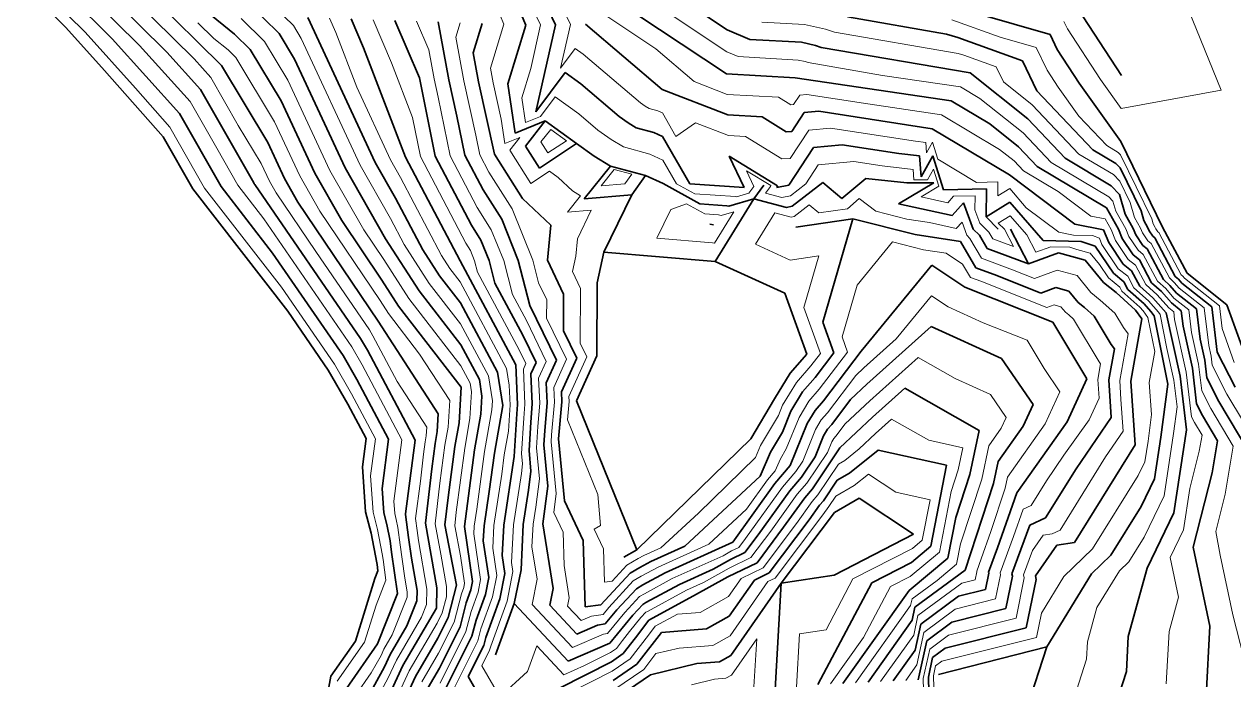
# Model space of a CAD drawing. Header units: millimetres. Extents: x -859836 to 307983, y -308065 to 649894.
# Drawn here: x 91684 to 204576, y -40135 to 21072 of the extents above; entities that cross this region are included whole.
import ezdxf

# ---------------------------------------------------------------- set-up
doc = ezdxf.new("R2010")
doc.units = ezdxf.units.MM
for name, color, linetype, lineweight in [('C-TOPO', 7, 'Continuous', 9), ('C-TOPO-MAJR', 7, 'Continuous', 35), ('C-TOPO-MINR', 7, 'Continuous', 9)]:
    doc.layers.add(name, color=color, linetype=linetype, lineweight=lineweight)

msp = doc.modelspace()

# ---------------------------------------------------------------- linework, layer by layer
at = {"layer": 'C-TOPO', "lineweight": 35}
for p, q in [((95580, 20752), (91684, 24618)), ((99191, 16743), (95580, 20752)), ((104651, 10570), (99191, 16743)), ((107427, 5687), (104651, 10570)), ((116278, -5728), (107427, 5687)), ((120059, -11228), (116278, -5728)), ((121885, -14402), (120059, -11228)), ((123591, -17616), (121885, -14402)), ((123243, -20257), (123591, -17616)), ((123550, -24455), (123243, -20257)), ((124058, -26446), (123550, -24455)), ((124596, -29223), (124058, -26446)), ((124617, -29385), (124596, -29223)), ((124421, -30666), (124700, -29961)), ((124700, -29961), (124617, -29385)), ((122591, -36516), (124421, -30666)), ((120297, -39806), (122591, -36516)), ((119706, -43088), (120297, -39806))]:
    msp.add_line(p, q, dxfattribs=at)
at = {"layer": 'C-TOPO-MAJR'}
for p, q in [((96544, 30647), (110094, 17200)), ((134689, 29960), (138494, 20981)), ((94839, 28532), (105001, 18446)), ((93134, 26416), (99908, 19692)), ((139287, 25210), (141274, 21026)), ((149447, 25773), (157305, 20536)), ((112552, 23055), (115469, 20196)), ((146751, 23422), (157228, 16439)), ((108682, 22286), (111323, 20127)), ((118157, 21693), (124455, 8163)), ((122215, 21559), (123366, 18874)), ((168524, 21744), (177775, 20149)), ((180718, 22035), (187426, 20105)), ((194106, 16267), (189998, 22555)), ((126274, 21425), (128575, 16054)), ((130333, 21290), (131327, 15873)), ((134414, 21135), (133581, 18400)), ((138494, 20981), (136829, 15509)), ((141274, 21026), (139428, 12883)), ((144055, 21072), (151216, 14985)), ((157305, 20536), (159421, 19653)), ((99908, 19692), (106189, 12720)), ((111323, 20127), (112781, 18698)), ((115469, 20196), (116914, 17801)), ((159421, 19653), (164228, 19379)), ((164228, 19379), (165527, 19090)), ((177775, 20149), (178832, 19816)), ((178832, 19816), (184853, 17655)), ((187426, 20105), (188099, 18702)), ((105001, 18446), (108141, 14960)), ((112781, 18698), (115671, 13908)), ((123366, 18874), (127277, 8663)), ((133581, 18400), (134078, 15691)), ((165527, 19090), (166080, 18909)), ((166080, 18909), (179956, 16517)), ((188099, 18702), (190152, 15558)), ((110094, 17200), (114428, 10015)), ((116914, 17801), (121633, 7663)), ((184853, 17655), (186199, 14849)), ((128575, 16054), (130044, 8752)), ((131327, 15873), (132077, 12492)), ((139428, 12883), (142177, 16556)), ((142177, 16556), (143642, 15498)), ((157228, 16439), (163637, 16074)), ((163637, 16074), (178188, 13911)), ((179956, 16517), (185345, 12232)), ((108141, 14960), (113117, 6247)), ((134078, 15691), (135578, 8929)), ((136829, 15509), (137503, 10906)), ((143642, 15498), (147223, 12455)), ((151216, 14985), (157351, 12599)), ((186199, 14849), (191422, 9341)), ((190152, 15558), (194018, 10123)), ((115671, 13908), (118811, 7163)), ((178188, 13911), (181797, 11756)), ((106189, 12720), (110062, 5907)), ((132077, 12492), (132811, 8840)), ((147223, 12455), (148042, 11868)), ((157351, 12599), (160555, 12417)), ((163336, 11054), (164493, 12817)), ((164493, 12817), (165833, 12942)), ((165833, 12942), (176420, 11306)), ((137503, 10906), (140300, 12040)), ((140300, 12040), (138466, 9699)), ((143230, 9925), (140300, 12040)), ((148042, 11868), (148807, 11402)), ((148807, 11402), (150450, 10962)), ((160555, 12417), (162812, 11032)), ((176420, 11306), (183637, 6996)), ((181797, 11756), (184491, 9614)), ((185345, 12232), (188827, 8560)), ((150450, 10962), (151271, 10590)), ((151271, 10590), (153795, 6168)), ((162812, 11032), (163336, 11054)), ((114428, 10015), (115988, 6663)), ((138466, 9699), (139773, 7632)), ((139773, 7632), (143230, 9925)), ((143230, 9925), (144868, 8752)), ((163035, 6034), (165349, 9560)), ((165349, 9560), (168028, 9810)), ((168028, 9810), (173322, 8992)), ((184491, 9614), (186232, 7778)), ((191422, 9341), (193579, 8057)), ((194018, 10123), (197936, 2134)), ((124455, 8163), (126345, 4845)), ((127277, 8663), (132360, -1022)), ((130044, 8752), (133433, 2295)), ((132811, 8840), (134506, 5612)), ((135578, 8929), (138191, 4797)), ((144868, 8752), (146398, 7819)), ((157473, 8759), (161988, 5990)), ((158865, 5836), (157473, 8759)), ((173322, 8992), (175237, 8776)), ((175237, 8776), (175393, 6835)), ((175393, 6835), (176500, 8790)), ((176500, 8790), (177493, 5614)), ((188827, 8560), (193140, 5991)), ((193579, 8057), (193959, 7652)), ((118811, 7163), (121326, 2748)), ((121633, 7663), (125413, 1027)), ((146398, 7819), (143957, 4758)), ((149684, 6939), (146398, 7819)), ((148390, 5135), (149684, 6939)), ((149684, 6939), (151325, 6195)), ((183637, 6996), (189741, 2403)), ((186232, 7778), (192701, 3925)), ((193959, 7652), (195918, 3658)), ((110062, 5907), (114873, -297)), ((113117, 6247), (113163, 6166)), ((113163, 6166), (113220, 6092)), ((113220, 6092), (123083, -8256)), ((115988, 6663), (117238, 4469)), ((151325, 6195), (154732, 4293)), ((153795, 6168), (158865, 5836)), ((160715, 6028), (159777, 4780)), ((161941, 5811), (163035, 6034)), ((161988, 5990), (161941, 5811)), ((163366, 4084), (166205, 6303)), ((166205, 6303), (167994, 4787)), ((167994, 4787), (170224, 6678)), ((174054, 6246), (170224, 6678)), ((176579, 6274), (173294, 4310)), ((174054, 6246), (176579, 6274)), ((177493, 5614), (181499, 5695)), ((181499, 5695), (181463, 3073)), ((193140, 5991), (193900, 5182)), ((126345, 4845), (128887, 2)), ((134506, 5612), (136248, 2857)), ((138191, 4797), (140830, 2306)), ((143957, 4758), (148390, 5135)), ((145795, -219), (148390, 5135)), ((156171, -1082), (159777, 4780)), ((157448, 4089), (159777, 4780)), ((159777, 4780), (162819, 3972)), ((193900, 5182), (194446, 3328)), ((117238, 4469), (124718, -6649)), ((154732, 4293), (157267, 4127)), ((157267, 4127), (157448, 4089)), ((162819, 3972), (163366, 4084)), ((173294, 4310), (178281, 3203)), ((178281, 3203), (179361, 4394)), ((179361, 4394), (180266, 1932)), ((181463, 3073), (183685, 4459)), ((183685, 4459), (186781, 881)), ((192701, 3925), (193806, 1945)), ((195918, 3658), (196191, 2731)), ((121326, 2748), (125066, -2811)), ((133433, 2295), (134304, 917)), ((136248, 2857), (137795, -976)), ((140830, 2306), (140513, -954)), ((156031, 2343), (155669, 2417)), ((163697, 2134), (169028, 2902)), ((166230, -6749), (169028, 2902)), ((169028, 2902), (174849, 1448)), ((181463, 3073), (182599, 1929)), ((189741, 2403), (192430, 1882)), ((194446, 3328), (195183, 2008)), ((196191, 2731), (196559, 2071)), ((174849, 1448), (179069, 792)), ((180266, 1932), (180834, 1360)), ((180834, 1360), (181556, 128)), ((183733, 1922), (185422, -1310)), ((192430, 1882), (192901, 697)), ((193806, 1945), (194160, 1056)), ((195183, 2008), (195418, 1415)), ((195418, 1415), (196096, 406)), ((196559, 2071), (196677, 1774)), ((196677, 1774), (197016, 1270)), ((197016, 1270), (197211, 1113)), ((197936, 2134), (200222, -2167)), ((125413, 1027), (128539, -3836)), ((128887, 2), (130450, -2429)), ((134304, 917), (135078, -999)), ((179069, 792), (180514, -1672)), ((181556, 128), (185422, -1310)), ((186781, 881), (190328, 799)), ((190328, 799), (191642, 338)), ((191642, 338), (193336, -2184)), ((192901, 697), (194256, -1321)), ((194160, 1056), (195176, -457)), ((196096, 406), (196486, 93)), ((196486, 93), (198010, -2775)), ((197211, 1113), (199116, -2471)), ((114873, -297), (121449, -9862)), ((132360, -1022), (137560, -10718)), ((135078, -999), (135620, -3112)), ((137795, -976), (138880, -5202)), ((140513, -954), (142025, -4143)), ((145795, -219), (145170, -3083)), ((156171, -1082), (145795, -219)), ((162667, -4029), (156171, -1082)), ((185422, -1310), (188226, -284)), ((188226, -284), (190693, -954)), ((190693, -954), (192417, -3048)), ((195176, -457), (195761, -928)), ((195761, -928), (196904, -3078)), ((169794, -9469), (176404, -1414)), ((176404, -1414), (179471, -3473)), ((180514, -1672), (182447, -2391)), ((193336, -2184), (194311, -2969)), ((194256, -1321), (195036, -1948)), ((195036, -1948), (195798, -3382)), ((200222, -2167), (203936, -5142)), ((125066, -2811), (126629, -5242)), ((130450, -2429), (132396, -4949)), ((135620, -3112), (138220, -7960)), ((145170, -3083), (145143, -9894)), ((182447, -2391), (186556, -4030)), ((192417, -3048), (193586, -3989)), ((194311, -2969), (194692, -3686)), ((195798, -3382), (197016, -4472)), ((196904, -3078), (197817, -3896)), ((198010, -2775), (198619, -3320)), ((198619, -3320), (199239, -4026)), ((199116, -2471), (199420, -2744)), ((199420, -2744), (199731, -3097)), ((199731, -3097), (202516, -5328)), ((128539, -3836), (132431, -8875)), ((142025, -4143), (142012, -7548)), ((164725, -9722), (162667, -4029)), ((179471, -3473), (187689, -6750)), ((186556, -4030), (187958, -3517)), ((187958, -3517), (189191, -3852)), ((189191, -3852), (190053, -4899)), ((193586, -3989), (195413, -5625)), ((194692, -3686), (196214, -5049)), ((197016, -4472), (198256, -5885)), ((197817, -3896), (198748, -4956)), ((199239, -4026), (201096, -5513)), ((126629, -5242), (132466, -12802)), ((132396, -4949), (135862, -11413)), ((138880, -5202), (141352, -10306)), ((190053, -4899), (190638, -5370)), ((190638, -5370), (191551, -6187)), ((195413, -5625), (196002, -6433)), ((196214, -5049), (196834, -5755)), ((198748, -4956), (199676, -5699)), ((201096, -5513), (201439, -8324)), ((202516, -5328), (203030, -9543)), ((203936, -5142), (206214, -11492)), ((124718, -6649), (130322, -15294)), ((167259, -9595), (166230, -6749)), ((187689, -6750), (190865, -12041)), ((191551, -6187), (193139, -8833)), ((196002, -6433), (194962, -12245)), ((196834, -5755), (197129, -6159)), ((197129, -6159), (198405, -12527)), ((198256, -5885), (199561, -11781)), ((199676, -5699), (199848, -7105)), ((142012, -7548), (143248, -10100)), ((170327, -12541), (176346, -7144)), ((176346, -7144), (182893, -10129)), ((199848, -7105), (200718, -11035)), ((123083, -8256), (123724, -9369)), ((132431, -8875), (134164, -12107)), ((138220, -7960), (139456, -10512)), ((193139, -8833), (193434, -9237)), ((201439, -8324), (201874, -10289)), ((121449, -9862), (122730, -12090)), ((123724, -9369), (128175, -17755)), ((143248, -10100), (141819, -13254)), ((145143, -9894), (143239, -14100)), ((163170, -11495), (164725, -9722)), ((165499, -11913), (167259, -9595)), ((166273, -14105), (169794, -9469)), ((182893, -10129), (185844, -14443)), ((193434, -9237), (192914, -12143)), ((203030, -9543), (204697, -12816)), ((137560, -10718), (137728, -14448)), ((139456, -10512), (138980, -11564)), ((141352, -10306), (140400, -12409)), ((200718, -11035), (201108, -14373)), ((201874, -10289), (202069, -11958)), ((122730, -12090), (125697, -17680)), ((134164, -12107), (134408, -13668)), ((135862, -11413), (136351, -14535)), ((138980, -11564), (139106, -14361)), ((140400, -12409), (140484, -14274)), ((161705, -13917), (163170, -11495)), ((164333, -13243), (165499, -11913)), ((190865, -12041), (189026, -16055)), ((192914, -12143), (193127, -15659)), ((194962, -12245), (195377, -18196)), ((199561, -11781), (200147, -16788)), ((202069, -11958), (203181, -14140)), ((132466, -12802), (132265, -16150)), ((141819, -13254), (141861, -14187)), ((163234, -15060), (164333, -13243)), ((168807, -13978), (170327, -12541)), ((170860, -15614), (173869, -12915)), ((173869, -12915), (180823, -16845)), ((198405, -12527), (197762, -17492)), ((134408, -13668), (134308, -15343)), ((136351, -14535), (135572, -18983)), ((137728, -14448), (137654, -15312)), ((139106, -14361), (138957, -16089)), ((140484, -14274), (140260, -16866)), ((141861, -14187), (141563, -17643)), ((143239, -14100), (148853, -27997)), ((159495, -17652), (161705, -13917)), ((165495, -14991), (166273, -14105)), ((167047, -16296), (168807, -13978)), ((185844, -14443), (184924, -16450)), ((201108, -14373), (201664, -15464)), ((203181, -14140), (205992, -18844)), ((130322, -15294), (130223, -16958)), ((134308, -15343), (133724, -18675)), ((137654, -15312), (137419, -19290)), ((162444, -17029), (163234, -15060)), ((164763, -16202), (165495, -14991)), ((167821, -18488), (170860, -15614)), ((193127, -15659), (189850, -20442)), ((201664, -15464), (203069, -17816)), ((132265, -16150), (131877, -18367)), ((138957, -16089), (138800, -18741)), ((140260, -16866), (140182, -18192)), ((163183, -20140), (164763, -16202)), ((166292, -17345), (166658, -16739)), ((166658, -16739), (167047, -16296)), ((180823, -16845), (179954, -20956)), ((184924, -16450), (182573, -19767)), ((189026, -16055), (184324, -22689)), ((200147, -16788), (198984, -24556)), ((125697, -17680), (125093, -22273)), ((128175, -17755), (127268, -24644)), ((130030, -18060), (129714, -20427)), ((130223, -16958), (130030, -18060)), ((141563, -17643), (142113, -23434)), ((148853, -27997), (159495, -17652)), ((161339, -18896), (162444, -17029)), ((165502, -19314), (166292, -17345)), ((197762, -17492), (197180, -21376)), ((203069, -17816), (202569, -20806)), ((131877, -18367), (131243, -23130)), ((133724, -18675), (132771, -25834)), ((135572, -18983), (135095, -22562)), ((138800, -18741), (138984, -20671)), ((140182, -18192), (140548, -22053)), ((160365, -21135), (161339, -18896)), ((165244, -22321), (167821, -18488)), ((168709, -20833), (171392, -18686)), ((171392, -18686), (177770, -20090)), ((195377, -18196), (189709, -27322)), ((137419, -19290), (136434, -25705)), ((161753, -21809), (163183, -20140)), ((164214, -21230), (165502, -19314)), ((177770, -20090), (176295, -27669)), ((182573, -19767), (182139, -21822)), ((129714, -20427), (129139, -25500)), ((138984, -20671), (138758, -22433)), ((153336, -27644), (160365, -21135)), ((163141, -22482), (164214, -21230)), ((167563, -21495), (168709, -20833)), ((179954, -20956), (178631, -24996)), ((189850, -20442), (187016, -25005)), ((197180, -21376), (195929, -23949)), ((202569, -20806), (200787, -27737)), ((125093, -22273), (125259, -24554)), ((135095, -22562), (134602, -25769)), ((138758, -22433), (138265, -25640)), ((140548, -22053), (140097, -25575)), ((157820, -27292), (161753, -21809)), ((160191, -26594), (163141, -22482)), ((164529, -23155), (165244, -22321)), ((166274, -23411), (167563, -21495)), ((182139, -21822), (179492, -29902)), ((131243, -23130), (130955, -25667)), ((142113, -23434), (143868, -27136)), ((162562, -25897), (164529, -23155)), ((165917, -23828), (166274, -23411)), ((169597, -23179), (167305, -24501)), ((174697, -26553), (169597, -23179)), ((184324, -22689), (182513, -27800)), ((125259, -24554), (125535, -25636)), ((127268, -24644), (127270, -24671)), ((127270, -24671), (127273, -24684)), ((127273, -24684), (127277, -24702)), ((127277, -24702), (127552, -26864)), ((167305, -24501), (162334, -31107)), ((164933, -25199), (165917, -23828)), ((195929, -23949), (193095, -28512)), ((198984, -24556), (196481, -29703)), ((125535, -25636), (125828, -27146)), ((129139, -25500), (130191, -31559)), ((130955, -25667), (132027, -31306)), ((132771, -25834), (133533, -30943)), ((134602, -25769), (134531, -27174)), ((136434, -25705), (136292, -28514)), ((138265, -25640), (138052, -29854)), ((140097, -25575), (141052, -31596)), ((160077, -29199), (162562, -25897)), ((161205, -30153), (164933, -25199)), ((178631, -24996), (177894, -28786)), ((185535, -25698), (183868, -30250)), ((187016, -25005), (185535, -25698)), ((127552, -26864), (127830, -28783)), ((158948, -28246), (160191, -26594)), ((167285, -30358), (174697, -26553)), ((125828, -27146), (125965, -28227)), ((134531, -27174), (135039, -30580)), ((143868, -27136), (144052, -33337)), ((148853, -27997), (147639, -28696)), ((150179, -29075), (153336, -27644)), ((151506, -30153), (157820, -27292)), ((176295, -27669), (174485, -29175)), ((182513, -27800), (181680, -30076)), ((188062, -27565), (186056, -30424)), ((189709, -27322), (188062, -27565)), ((200787, -27737), (202341, -35133)), ((125965, -28227), (126521, -32065)), ((127830, -28783), (128356, -31812)), ((136292, -28514), (136546, -30217)), ((149138, -29640), (150179, -29075)), ((155989, -29800), (157588, -28912)), ((157357, -30533), (160077, -29199)), ((157588, -28912), (158948, -28246)), ((174485, -29175), (170779, -31078)), ((177894, -28786), (174272, -31798)), ((193095, -28512), (191306, -30229)), ((136546, -30217), (136072, -32590)), ((138052, -29854), (137421, -33019)), ((145509, -33140), (148228, -30164)), ((148228, -30164), (149138, -29640)), ((149424, -31282), (151506, -30153)), ((152832, -31231), (155989, -29800)), ((159846, -30820), (161205, -30153)), ((167285, -30358), (162334, -31107)), ((179492, -29902), (174821, -33363)), ((181705, -30186), (181397, -31694)), ((181680, -30076), (181705, -30186)), ((183918, -30471), (183303, -33487)), ((183868, -30250), (183918, -30471)), ((186056, -30424), (186131, -30755)), ((191306, -30229), (187114, -37071)), ((196481, -29703), (194727, -36102)), ((130191, -31559), (130150, -33440)), ((132027, -31306), (131256, -34315)), ((133533, -30943), (133375, -31734)), ((135039, -30580), (134724, -32162)), ((141052, -31596), (140737, -33178)), ((148817, -31632), (149424, -31282)), ((149709, -32925), (152832, -31231)), ((154159, -32309), (157357, -30533)), ((157494, -34199), (159846, -30820)), ((157631, -37866), (162334, -31107)), ((162334, -31107), (161760, -41054)), ((170779, -31078), (165753, -40575)), ((186131, -30755), (185209, -35279)), ((126521, -32065), (124663, -36765)), ((128356, -31812), (128335, -32753)), ((133375, -31734), (132940, -32933)), ((134724, -32162), (133853, -34560)), ((136072, -32590), (134766, -36186)), ((147004, -33616), (148817, -31632)), ((149994, -34568), (154159, -32309)), ((174272, -31798), (168096, -40465)), ((178873, -32332), (175370, -34928)), ((181397, -31694), (178873, -32332)), ((130150, -33440), (127031, -38803)), ((128335, -32753), (127406, -35103)), ((132940, -32933), (132362, -35189)), ((135679, -37813), (137421, -33019)), ((137421, -33019), (142448, -38391)), ((140737, -33178), (143250, -35864)), ((144052, -33337), (145509, -33140)), ((145920, -34924), (147004, -33616)), ((148499, -34092), (149406, -33100)), ((149406, -33100), (149709, -32925)), ((174821, -33363), (174557, -34577)), ((183303, -33487), (178255, -34763)), ((131256, -34315), (130294, -36246)), ((133853, -34560), (133468, -36064)), ((145192, -35023), (145920, -34924)), ((146331, -36709), (148499, -34092)), ((148746, -36211), (149994, -34568)), ((155362, -35383), (157494, -34199)), ((174557, -34577), (170440, -40355)), ((175370, -34928), (174842, -37356)), ((178255, -34763), (175920, -36493)), ((127406, -35103), (125847, -37784)), ((132362, -35189), (130438, -39052)), ((133468, -36064), (130582, -41858)), ((143250, -35864), (145192, -35023)), ((148869, -38675), (151161, -35714)), ((151161, -35714), (155362, -35383)), ((185209, -35279), (177636, -37193)), ((194727, -36102), (194555, -39359)), ((202341, -35133), (201996, -41646)), ((124663, -36765), (121751, -40943)), ((130294, -36246), (128214, -39821)), ((134573, -36939), (133130, -39836)), ((134766, -36186), (134573, -36939)), ((142448, -38391), (146331, -36709)), ((147600, -37692), (148746, -36211)), ((175920, -36493), (175127, -40135)), ((177636, -37193), (176469, -38059)), ((187114, -37071), (177018, -39624)), ((187114, -37071), (181795, -53433)), ((125847, -37784), (125309, -38937)), ((146486, -38456), (147600, -37692)), ((156565, -38458), (157631, -37866)), ((174842, -37356), (172783, -40245)), ((176469, -38059), (176072, -39879)), ((125309, -38937), (123495, -42231)), ((127031, -38803), (125955, -41110)), ((130438, -39052), (129398, -40840)), ((141646, -40918), (146486, -38456)), ((146641, -40204), (148869, -38675)), ((150138, -39658), (154465, -38623)), ((154465, -38623), (156565, -38458)), ((194555, -39359), (191009, -50267)), ((128214, -39821), (126601, -43282)), ((133130, -39836), (136459, -45654)), ((146796, -41952), (150138, -39658)), ((176072, -39879), (176174, -44276))]:
    msp.add_line(p, q, dxfattribs=at)
at = {"layer": 'C-TOPO-MINR'}
for p, q in [((95692, 29589), (107547, 17823)), ((93986, 27474), (102455, 19069)), ((133600, 27793), (136454, 21058)), ((139683, 27324), (142664, 21049)), ((92281, 25358), (97362, 20315)), ((113166, 24519), (116813, 20944)), ((148099, 24598), (157266, 18488)), ((138890, 23095), (139884, 21003)), ((203399, 14919), (199958, 23428)), ((111937, 21591), (114125, 19447)), ((120186, 21626), (120761, 20284)), ((124245, 21492), (125971, 17464)), ((145403, 22247), (150641, 18756)), ((178269, 21466), (182785, 19845)), ((107883, 21211), (109388, 19743)), ((116813, 20944), (117535, 19747)), ((128304, 21357), (129454, 18672)), ((132373, 21213), (131957, 19845)), ((136454, 21058), (135205, 16955)), ((139884, 21003), (138961, 16932)), ((142664, 21049), (141741, 16978)), ((160518, 21260), (164524, 21032)), ((164524, 21032), (166472, 20598)), ((166472, 20598), (167302, 20326)), ((167302, 20326), (178866, 18333)), ((188712, 21330), (189048, 20629)), ((189048, 20629), (192129, 15913)), ((97362, 20315), (102072, 15086)), ((109388, 19743), (110708, 18664)), ((114125, 19447), (116292, 15854)), ((117535, 19747), (123044, 7913)), ((120761, 20284), (122717, 15178)), ((131957, 19845), (132702, 15782)), ((182785, 19845), (186139, 18880)), ((102455, 19069), (107165, 13840)), ((110708, 18664), (111437, 17949)), ((129454, 18672), (129951, 15964)), ((141741, 16978), (143116, 18814)), ((143116, 18814), (143848, 18285)), ((143848, 18285), (149219, 13720)), ((150641, 18756), (154222, 15712)), ((157266, 18488), (158325, 18046)), ((178866, 18333), (179394, 18166)), ((179394, 18166), (182405, 17086)), ((186139, 18880), (187149, 16776)), ((107547, 17823), (109117, 16080)), ((111437, 17949), (115049, 11961)), ((125971, 17464), (127926, 12359)), ((135205, 16955), (135454, 15600)), ((158325, 18046), (163933, 17727)), ((163933, 17727), (164582, 17582)), ((164582, 17582), (164859, 17491)), ((164859, 17491), (171797, 16295)), ((182405, 17086), (183078, 15683)), ((109117, 16080), (111666, 11617)), ((116292, 15854), (120222, 7413)), ((129951, 15964), (130326, 14273)), ((138961, 16932), (138129, 14196)), ((171797, 16295), (179072, 15214)), ((187149, 16776), (188176, 15204)), ((192129, 15913), (194062, 13195)), ((102072, 15086), (105284, 11455)), ((122717, 15178), (125866, 8413)), ((132702, 15782), (133827, 10710)), ((135454, 15600), (136204, 12219)), ((154222, 15712), (157289, 14519)), ((179072, 15214), (180877, 14137)), ((183078, 15683), (185772, 13540)), ((188176, 15204), (190108, 12486)), ((194062, 13195), (203399, 14919)), ((107165, 13840), (109653, 9483)), ((130326, 14273), (131428, 8796)), ((138129, 14196), (138466, 11895)), ((139864, 12462), (141238, 14298)), ((141238, 14298), (143436, 12712)), ((149219, 13720), (149629, 13426)), ((157289, 14519), (162096, 14245)), ((162096, 14245), (163225, 13553)), ((163225, 13553), (163486, 13564)), ((163486, 13564), (164065, 14445)), ((164065, 14445), (164735, 14508)), ((164735, 14508), (170028, 13690)), ((170028, 13690), (177304, 12609)), ((180877, 14137), (184918, 10923)), ((138466, 11895), (139864, 12462)), ((143436, 12712), (145227, 11190)), ((149629, 13426), (150011, 13193)), ((150011, 13193), (150833, 12973)), ((150833, 12973), (151243, 12787)), ((151243, 12787), (152506, 10576)), ((177304, 12609), (182717, 9376)), ((185772, 13540), (190125, 8950)), ((190108, 12486), (192720, 9732)), ((105284, 11455), (108512, 5778)), ((111666, 11617), (113807, 8069)), ((115049, 11961), (117399, 6913)), ((127926, 12359), (128661, 8707)), ((136204, 12219), (136541, 9918)), ((152506, 10576), (154345, 11872)), ((154345, 11872), (157412, 10679)), ((164921, 11188), (166930, 11376)), ((166930, 11376), (174871, 10149)), ((133827, 10710), (134195, 8885)), ((136541, 9918), (137939, 10485)), ((137939, 10485), (137022, 9314)), ((140827, 11254), (139911, 10083)), ((140564, 9050), (142292, 10196)), ((142292, 10196), (140827, 11254)), ((145227, 11190), (146455, 10310)), ((146455, 10310), (147602, 9610)), ((157412, 10679), (159014, 10588)), ((159014, 10588), (162400, 8511)), ((163186, 8544), (164921, 11188)), ((184918, 10923), (187530, 8169)), ((109653, 9483), (111613, 6036)), ((137022, 9314), (138982, 6214)), ((139911, 10083), (140564, 9050)), ((147602, 9610), (150067, 8950)), ((174871, 10149), (175829, 10041)), ((175829, 10041), (175907, 9070)), ((175907, 9070), (176460, 10048)), ((176460, 10048), (176957, 8460)), ((182717, 9376), (184064, 8305)), ((192720, 9732), (193798, 9090)), ((193798, 9090), (193988, 8888)), ((113807, 8069), (114577, 6413)), ((123044, 7913), (125879, 2936)), ((125866, 8413), (126811, 6754)), ((128661, 8707), (132897, 636)), ((131428, 8796), (133969, 3953)), ((134195, 8885), (135042, 7271)), ((150067, 8950), (151298, 8392)), ((151298, 8392), (152560, 6182)), ((162400, 8511), (163186, 8544)), ((164620, 6168), (165777, 7931)), ((165777, 7931), (169126, 8244)), ((169126, 8244), (171773, 7835)), ((176957, 8460), (180565, 6305)), ((184064, 8305), (184934, 7387)), ((187530, 8169), (192920, 4958)), ((190125, 8950), (193359, 7024)), ((193988, 8888), (196927, 2896)), ((117399, 6913), (119282, 3608)), ((120222, 7413), (123369, 1887)), ((135042, 7271), (137219, 3827)), ((138982, 6214), (140711, 7361)), ((140711, 7361), (141530, 6774)), ((141530, 6774), (142849, 5529)), ((146741, 7514), (145520, 5984)), ((148383, 7075), (146741, 7514)), ((147736, 6172), (148383, 7075)), ((159094, 7394), (161352, 6009)), ((159790, 5932), (159094, 7394)), ((171773, 7835), (174646, 7511)), ((174646, 7511), (174724, 6540)), ((175986, 6554), (176539, 7532)), ((176539, 7532), (177036, 5944)), ((184934, 7387), (188169, 5460)), ((193359, 7024), (193929, 6417)), ((108512, 5778), (115699, -3491)), ((111613, 6036), (114046, 2898)), ((114577, 6413), (115195, 5329)), ((126811, 6754), (130624, -510)), ((145520, 5984), (147736, 6172)), ((152560, 6182), (154264, 5231)), ((159321, 5308), (159790, 5932)), ((161328, 5919), (160859, 5295)), ((161352, 6009), (161328, 5919)), ((163201, 5059), (164620, 6168)), ((174724, 6540), (175986, 6554)), ((177036, 5944), (175394, 4962)), ((180565, 6305), (182568, 6345)), ((182568, 6345), (182550, 5034)), ((182550, 5034), (183661, 5727)), ((183661, 5727), (185209, 3939)), ((193929, 6417), (194909, 4420)), ((115195, 5329), (118889, -162)), ((143614, 5062), (142394, 3532)), ((142849, 5529), (143614, 5062)), ((154264, 5231), (158066, 4981)), ((158066, 4981), (158157, 4963)), ((158157, 4963), (159321, 5308)), ((160859, 5295), (162380, 4891)), ((162380, 4891), (163201, 5059)), ((168511, 3844), (169626, 4790)), ((169626, 4790), (171161, 3606)), ((175394, 4962), (177887, 4408)), ((177887, 4408), (178427, 5004)), ((178427, 5004), (180430, 5045)), ((180430, 5045), (180412, 3734)), ((188169, 5460), (191221, 3164)), ((192920, 4958), (193300, 4553)), ((193300, 4553), (193573, 3626)), ((119282, 3608), (124892, -4730)), ((133969, 3953), (135276, 1887)), ((137219, 3827), (139154, -965)), ((142394, 3532), (144610, 3720)), ((144610, 3720), (143313, 1043)), ((150732, 1099), (152029, 3776)), ((152029, 3776), (153497, 4306)), ((153497, 4306), (155201, 3355)), ((157904, 3561), (156101, 630)), ((156740, 3216), (157904, 3561)), ((159934, 526), (161737, 3457)), ((161737, 3457), (163258, 3053)), ((163531, 3109), (164951, 4218)), ((164951, 4218), (165845, 3460)), ((165845, 3460), (168511, 3844)), ((171161, 3606), (174071, 2879)), ((180412, 3734), (180864, 2503)), ((185209, 3939), (188261, 1642)), ((193573, 3626), (194494, 1976)), ((194909, 4420), (195318, 3029)), ((114046, 2898), (122266, -9059)), ((125879, 2936), (127150, 515)), ((155201, 3355), (156468, 3272)), ((156468, 3272), (156740, 3216)), ((163258, 3053), (163531, 3109)), ((174071, 2879), (176181, 2551)), ((176181, 2551), (178675, 1997)), ((178675, 1997), (179215, 2593)), ((179215, 2593), (179667, 1362)), ((180864, 2503), (181716, 1645)), ((182598, 2497), (183709, 3190)), ((183166, 1925), (182598, 2497)), ((183709, 3190), (185257, 1402)), ((191221, 3164), (192565, 2903)), ((192565, 2903), (193118, 1914)), ((195318, 3029), (195871, 2039)), ((196927, 2896), (197063, 2432)), ((197063, 2432), (197247, 2102)), ((123369, 1887), (125239, -892)), ((135276, 1887), (136437, -988)), ((179667, 1362), (179951, 1076)), ((181716, 1645), (182078, 1029)), ((184010, 309), (183166, 1925)), ((185257, 1402), (186102, -214)), ((188261, 1642), (189605, 1382)), ((189605, 1382), (191379, 1341)), ((191379, 1341), (192036, 1110)), ((193118, 1914), (193530, 876)), ((194494, 1976), (194789, 1236)), ((194789, 1236), (195636, -25)), ((195871, 2039), (196048, 1595)), ((196048, 1595), (196556, 838)), ((197247, 2102), (197306, 1954)), ((197306, 1954), (197476, 1702)), ((197476, 1702), (197573, 1623)), ((197573, 1623), (199669, -2319)), ((127150, 515), (129495, -3132)), ((132897, 636), (133332, -53)), ((143313, 1043), (143154, -586)), ((155920, 668), (150732, 1099)), ((156101, 630), (155920, 668)), ((163182, -948), (159934, 526)), ((169411, -3283), (172716, 744)), ((172716, 744), (175626, 17)), ((175626, 17), (177736, -311)), ((179951, 1076), (181035, -772)), ((182078, 1029), (184010, 309)), ((186102, -214), (187503, 299)), ((187503, 299), (189277, 258)), ((189277, 258), (189934, 27)), ((189934, 27), (191168, -308)), ((192036, 1110), (192272, 517)), ((192272, 517), (193796, -1753)), ((193530, 876), (194716, -889)), ((196556, 838), (196848, 603)), ((196848, 603), (198563, -2623)), ((118889, -162), (123901, -7452)), ((125239, -892), (127584, -4539)), ((130624, -510), (131405, -1726)), ((133332, -53), (133719, -1011)), ((133719, -1011), (133990, -2067)), ((136437, -988), (137250, -4157)), ((139154, -965), (139696, -3078)), ((143154, -586), (142842, -2018)), ((165848, -563), (163182, -948)), ((164448, -5389), (165848, -563)), ((177736, -311), (179270, -1340)), ((181035, -772), (183934, -1851)), ((191168, -308), (192029, -1355)), ((194716, -889), (195398, -1438)), ((195636, -25), (196123, -418)), ((196123, -418), (197457, -2926)), ((131405, -1726), (132378, -2986)), ((133990, -2067), (137890, -9339)), ((142842, -2018), (143598, -3613)), ((179270, -1340), (179993, -2572)), ((183934, -1851), (185989, -2670)), ((185989, -2670), (188092, -1900)), ((188092, -1900), (189942, -2403)), ((192029, -1355), (192877, -2616)), ((193796, -1753), (194673, -2458)), ((195398, -1438), (196351, -3230)), ((129495, -3132), (132413, -6912)), ((132378, -2986), (136711, -11065)), ((139696, -3078), (140452, -4672)), ((168012, -8109), (169411, -3283)), ((179993, -2572), (180959, -2932)), ((180959, -2932), (187123, -5390)), ((189942, -2403), (191235, -3974)), ((192877, -2616), (193949, -3479)), ((194673, -2458), (195245, -3534)), ((196351, -3230), (197417, -4184)), ((197457, -2926), (198218, -3608)), ((198563, -2623), (199020, -3032)), ((199020, -3032), (199485, -3561)), ((199669, -2319), (199821, -2455)), ((199821, -2455), (199976, -2632)), ((199976, -2632), (203226, -5235)), ((115699, -3491), (120631, -10665)), ((137250, -4157), (138550, -6581)), ((143598, -3613), (143577, -8721)), ((173070, -8306), (176375, -4279)), ((176375, -4279), (177909, -5309)), ((191235, -3974), (192112, -4679)), ((193949, -3479), (194139, -3837)), ((194139, -3837), (195813, -5337)), ((195245, -3534), (196615, -4761)), ((197417, -4184), (198502, -5421)), ((198218, -3608), (198993, -4491)), ((198993, -4491), (200386, -5606)), ((199485, -3561), (201806, -5421)), ((124892, -4730), (125674, -5946)), ((127584, -4539), (132448, -10838)), ((140452, -4672), (140446, -6375)), ((165992, -9658), (164448, -5389)), ((177909, -5309), (181182, -6801)), ((187123, -5390), (187823, -5133)), ((187823, -5133), (188440, -5301)), ((188440, -5301), (188871, -5825)), ((192112, -4679), (193482, -5906)), ((195813, -5337), (196124, -5690)), ((196615, -4761), (197545, -5820)), ((198502, -5421), (198966, -5792)), ((200386, -5606), (200643, -7714)), ((201806, -5421), (202235, -8934)), ((203226, -5235), (203483, -7342)), ((125674, -5946), (128592, -9725)), ((138550, -6581), (140404, -10409)), ((140446, -6375), (142300, -10203)), ((188871, -5825), (189164, -6060)), ((189164, -6060), (189620, -6469)), ((189620, -6469), (192002, -10437)), ((193482, -5906), (194276, -7229)), ((196124, -5690), (196566, -6296)), ((196566, -6296), (197204, -9480)), ((197545, -5820), (197693, -6022)), ((197693, -6022), (198331, -9206)), ((198966, -5792), (199052, -6495)), ((199052, -6495), (200140, -11408)), ((123901, -7452), (124221, -8009)), ((132413, -6912), (135013, -11760)), ((181182, -6801), (185291, -8440)), ((194718, -7835), (193938, -12194)), ((194276, -7229), (194718, -7835)), ((200643, -7714), (201296, -10662)), ((203483, -7342), (204622, -10518)), ((124221, -8009), (126483, -12270)), ((143577, -8721), (144195, -9997)), ((168527, -9532), (168012, -8109)), ((170061, -11005), (173070, -8306)), ((185291, -8440), (186879, -11085)), ((202235, -8934), (202452, -9916)), ((122266, -9059), (123227, -10729)), ((128592, -9725), (131394, -14048)), ((137890, -9339), (138508, -10615)), ((144195, -9997), (142529, -13677)), ((165112, -10817), (165992, -9658)), ((165886, -13009), (168527, -9532)), ((170593, -14077), (175108, -10030)), ((175108, -10030), (178584, -11995)), ((197204, -9480), (196684, -12386)), ((198331, -9206), (198983, -12154)), ((202452, -9916), (202550, -10751)), ((120631, -10665), (122233, -13450)), ((123227, -10729), (126936, -17717)), ((132448, -10838), (133315, -12454)), ((136711, -11065), (136956, -12627)), ((138508, -10615), (138270, -11141)), ((138270, -11141), (138417, -14405)), ((140404, -10409), (139690, -11986)), ((142300, -10203), (141110, -12832)), ((163752, -12369), (165112, -10817)), ((169301, -11723), (170061, -11005)), ((186879, -11085), (188354, -13242)), ((192149, -10639), (191889, -12092)), ((192002, -10437), (192149, -10639)), ((201296, -10662), (201589, -13166)), ((202550, -10751), (203939, -13478)), ((126483, -12270), (129251, -16540)), ((135013, -11760), (135380, -14102)), ((139690, -11986), (139795, -14318)), ((162470, -14488), (163752, -12369)), ((166660, -15200), (169301, -11723)), ((178584, -11995), (181858, -13487)), ((191889, -12092), (191996, -13850)), ((193938, -12194), (194045, -13952)), ((196684, -12386), (196891, -15361)), ((198983, -12154), (199276, -14657)), ((200140, -11408), (200628, -15581)), ((122233, -13450), (124458, -17642)), ((133437, -13235), (133287, -15747)), ((133315, -12454), (133437, -13235)), ((136956, -12627), (137040, -14492)), ((141110, -12832), (141173, -14230)), ((164914, -14117), (165886, -13009)), ((181858, -13487), (183333, -15644)), ((188354, -13242), (186975, -16252)), ((201589, -13166), (202422, -14802)), ((203939, -13478), (207453, -19358)), ((131394, -14048), (131244, -16554)), ((135380, -14102), (135329, -14939)), ((137040, -14492), (137002, -14924)), ((138417, -14405), (138305, -15701)), ((139795, -14318), (139608, -16477)), ((141173, -14230), (140912, -17254)), ((142550, -14143), (142401, -15871)), ((142529, -13677), (142550, -14143)), ((162075, -15473), (162470, -14488)), ((163999, -15631), (164914, -14117)), ((168314, -16233), (170593, -14077)), ((191996, -13850), (191076, -15857)), ((194045, -13952), (194252, -16927)), ((199276, -14657), (198955, -17140)), ((133287, -15747), (132801, -18521)), ((135329, -14939), (134648, -18829)), ((137002, -14924), (136885, -16913)), ((138305, -15701), (138110, -19016)), ((160417, -18274), (162075, -15473)), ((162814, -18584), (163999, -15631)), ((166077, -15865), (166660, -15200)), ((171126, -17150), (172631, -15801)), ((172631, -15801), (176107, -17766)), ((183333, -15644), (182873, -16648)), ((196891, -15361), (196569, -17844)), ((200628, -15581), (200905, -16126)), ((202422, -14802), (204530, -18330)), ((129251, -16540), (129201, -17362)), ((131244, -16554), (130953, -18214)), ((136885, -16913), (136495, -19136)), ((139608, -16477), (139491, -18466)), ((142401, -15871), (145208, -22820)), ((164343, -19727), (165527, -16774)), ((165527, -16774), (166077, -15865)), ((167434, -17392), (168314, -16233)), ((182873, -16648), (181698, -18306)), ((186975, -16252), (183449, -21228)), ((191076, -15857), (188726, -19174)), ((194252, -16927), (192614, -19319)), ((200905, -16126), (201608, -17302)), ((124458, -17642), (124005, -21087)), ((126936, -17717), (126180, -23458)), ((129106, -17906), (128950, -19075)), ((129201, -17362), (129106, -17906)), ((140912, -17254), (140872, -17917)), ((140872, -17917), (141331, -22743)), ((166661, -18901), (167056, -17916)), ((167056, -17916), (167239, -17614)), ((167239, -17614), (167434, -17392)), ((169606, -18587), (171126, -17150)), ((176107, -17766), (179296, -18468)), ((196569, -17844), (196279, -19786)), ((198955, -17140), (198082, -22966)), ((201608, -17302), (201358, -18797)), ((128950, -19075), (128666, -21581)), ((130953, -18214), (130479, -21779)), ((132801, -18521), (132007, -24482)), ((134648, -18829), (133933, -24198)), ((136495, -19136), (136257, -20926)), ((138110, -19016), (138201, -19981)), ((139491, -18466), (139766, -21362)), ((159930, -19394), (160417, -18274)), ((162261, -19518), (162814, -18584)), ((164729, -21776), (166661, -18901)), ((168265, -19660), (169606, -18587)), ((179296, -18468), (178862, -20523)), ((181698, -18306), (181047, -21389)), ((188726, -19174), (187087, -21566)), ((201358, -18797), (200467, -22263)), ((204530, -18330), (203780, -22815)), ((138201, -19981), (138088, -20862)), ((154609, -24566), (159930, -19394)), ((161774, -20638), (162261, -19518)), ((163698, -20685), (164343, -19727)), ((165759, -22866), (167692, -19991)), ((167692, -19991), (168265, -19660)), ((192614, -19319), (188363, -26164)), ((196279, -19786), (195653, -21073)), ((124005, -21087), (124254, -24496)), ((136257, -20926), (135518, -25737)), ((138088, -20862), (137349, -25672)), ((139766, -21362), (139427, -24004)), ((161059, -21472), (161774, -20638)), ((162447, -22145), (163698, -20685)), ((169153, -22006), (170494, -20932)), ((170494, -20932), (173045, -22620)), ((178862, -20523), (178200, -22543)), ((181047, -21389), (179061, -27449)), ((183449, -21228), (183232, -22256)), ((195653, -21073), (191402, -27917)), ((128666, -21581), (128205, -25081)), ((130479, -21779), (130047, -25584)), ((159005, -26943), (162447, -22145)), ((159092, -24214), (161059, -21472)), ((163835, -22818), (164729, -21776)), ((167434, -22998), (169153, -22006)), ((178200, -22543), (177094, -28228)), ((183232, -22256), (181908, -26295)), ((187087, -21566), (185670, -23847)), ((200467, -22263), (199885, -26147)), ((126180, -23458), (126265, -24613)), ((141331, -22743), (141105, -24505)), ((145208, -22820), (145483, -25715)), ((161377, -26245), (163835, -22818)), ((163748, -25548), (165223, -23491)), ((165223, -23491), (165759, -22866)), ((166789, -23956), (167434, -22998)), ((173045, -22620), (176233, -23321)), ((176233, -23321), (175496, -27111)), ((198082, -22966), (196205, -26826)), ((203780, -22815), (202889, -26280)), ((124254, -24496), (124667, -26113)), ((126265, -24613), (126404, -25160)), ((132007, -24482), (131863, -25750)), ((133933, -24198), (133687, -25801)), ((139427, -24004), (139181, -25608)), ((141105, -24505), (141982, -26356)), ((151094, -27821), (154609, -24566)), ((155578, -27468), (159092, -24214)), ((166119, -24850), (166611, -24165)), ((166611, -24165), (166789, -23956)), ((184930, -24193), (184024, -26749)), ((185670, -23847), (184930, -24193)), ((126404, -25160), (126552, -25924)), ((126552, -25924), (126759, -27545)), ((128205, -25081), (128345, -26182)), ((130047, -25584), (130583, -28403)), ((131863, -25750), (132399, -28570)), ((133687, -25801), (133651, -26504)), ((135518, -25737), (135411, -27844)), ((137349, -25672), (137172, -29184)), ((139181, -25608), (139074, -27715)), ((145483, -25715), (144876, -26065)), ((160641, -29676), (163748, -25548)), ((161770, -30630), (166119, -24850)), ((124667, -26113), (125103, -28368)), ((128345, -26182), (128484, -27142)), ((133651, -26504), (134286, -30762)), ((141982, -26356), (142075, -29456)), ((144876, -26065), (145753, -27916)), ((158384, -27769), (159005, -26943)), ((159513, -28722), (161377, -26245)), ((181908, -26295), (181003, -28851)), ((184024, -26749), (182774, -30163)), ((186798, -26631), (185796, -28061)), ((187622, -26510), (186798, -26631)), ((188363, -26164), (187622, -26510)), ((196205, -26826), (194788, -29108)), ((199885, -26147), (198634, -28720)), ((202889, -26280), (203305, -28512)), ((126759, -27545), (127175, -30424)), ((128484, -27142), (129274, -31686)), ((135411, -27844), (135793, -30399)), ((139074, -27715), (139552, -30725)), ((145753, -27916), (145846, -31017)), ((149516, -28536), (151094, -27821)), ((150843, -29614), (155578, -27468)), ((156905, -28546), (157704, -28102)), ((157704, -28102), (158384, -27769)), ((174591, -27864), (169032, -30718)), ((175496, -27111), (174591, -27864)), ((179061, -27449), (178693, -29344)), ((185796, -28061), (184962, -30337)), ((191402, -27917), (188718, -30492)), ((125103, -28368), (125172, -28908)), ((125172, -28908), (125450, -30828)), ((130583, -28403), (131109, -31433)), ((132399, -28570), (132780, -31125)), ((137172, -29184), (137299, -30036)), ((147933, -29430), (148995, -28818)), ((148995, -28818), (149516, -28536)), ((152169, -30692), (156905, -28546)), ((157473, -29722), (159513, -28722)), ((177094, -28228), (174378, -30487)), ((178693, -29344), (176882, -30850)), ((181003, -28851), (180586, -29989)), ((194788, -29108), (193894, -29966)), ((198634, -28720), (199411, -32418)), ((203305, -28512), (204470, -34059)), ((127175, -30424), (127438, -31939)), ((135793, -30399), (135398, -32376)), ((137299, -30036), (136747, -32805)), ((142075, -29456), (142552, -32467)), ((146574, -30918), (147933, -29430)), ((148522, -30898), (149281, -30461)), ((149281, -30461), (150843, -29614)), ((155074, -31055), (157473, -29722)), ((158601, -30676), (160641, -29676)), ((180598, -30044), (180445, -30798)), ((180586, -29989), (180598, -30044)), ((182811, -30329), (182350, -32590)), ((182774, -30163), (182811, -30329)), ((184962, -30337), (185024, -30613)), ((193894, -29966), (191798, -33387)), ((125450, -30828), (124521, -33178)), ((131109, -31433), (131088, -32373)), ((132701, -31520), (132483, -32119)), ((132780, -31125), (132701, -31520)), ((134286, -30762), (134049, -31948)), ((139552, -30725), (139079, -33098)), ((145846, -31017), (146574, -30918)), ((146256, -33378), (148522, -30898)), ((149566, -32104), (152169, -30692)), ((153496, -31770), (155074, -31055)), ((157426, -32366), (158601, -30676)), ((157563, -36032), (161090, -30963)), ((161090, -30963), (161770, -30630)), ((169032, -30718), (166519, -35467)), ((172525, -31438), (170012, -36187)), ((174378, -30487), (172525, -31438)), ((176882, -30850), (174547, -32580)), ((179182, -31117), (175096, -34146)), ((180445, -30798), (179182, -31117)), ((185024, -30613), (184256, -34383)), ((188718, -30492), (186623, -33913)), ((127428, -32409), (126035, -35934)), ((127438, -31939), (127428, -32409)), ((129274, -31686), (129242, -33096)), ((131088, -32373), (130703, -33877)), ((132483, -32119), (131809, -34752)), ((134049, -31948), (133396, -33746)), ((135398, -32376), (134310, -35373)), ((142552, -32467), (142395, -33258)), ((147752, -33854), (149111, -32366)), ((149111, -32366), (149566, -32104)), ((149852, -33747), (153496, -31770)), ((154760, -33846), (157426, -32366)), ((174547, -32580), (174415, -33187)), ((182350, -32590), (178564, -33548)), ((199411, -32418), (198534, -35618)), ((124521, -33178), (123444, -36619)), ((129242, -33096), (128778, -34271)), ((133396, -33746), (132915, -35627)), ((136747, -32805), (135223, -37000)), ((139079, -33098), (142849, -37128)), ((142395, -33258), (143651, -34601)), ((145714, -34032), (146256, -33378)), ((146126, -35816), (147752, -33854)), ((149247, -34330), (149700, -33834)), ((149700, -33834), (149852, -33747)), ((152660, -34011), (154760, -33846)), ((174415, -33187), (169268, -40410)), ((178564, -33548), (175645, -35711)), ((191798, -33387), (190921, -36587)), ((128778, -34271), (126439, -38293)), ((130222, -34843), (127622, -39312)), ((130703, -33877), (130222, -34843)), ((131809, -34752), (130366, -37649)), ((143651, -34601), (144622, -34180)), ((144622, -34180), (145714, -34032)), ((148163, -35638), (149247, -34330)), ((150578, -35141), (152660, -34011)), ((175096, -34146), (174699, -35966)), ((184256, -34383), (177946, -35978)), ((186623, -33913), (186161, -36175)), ((204470, -34059), (205889, -39533)), ((126035, -35934), (125255, -37275)), ((132915, -35627), (130510, -40455)), ((134310, -35373), (134020, -36501)), ((142849, -37128), (145761, -35866)), ((145761, -35866), (146126, -35816)), ((147539, -36460), (148163, -35638)), ((148234, -38183), (149954, -35963)), ((149954, -35963), (150578, -35141)), ((155964, -36921), (157563, -36032)), ((164043, -35841), (163757, -40815)), ((166519, -35467), (164043, -35841)), ((174699, -35966), (171612, -40300)), ((175645, -35711), (174984, -38745)), ((177946, -35978), (176194, -37276)), ((198534, -35618), (198276, -40503)), ((123444, -36619), (120895, -40274)), ((134020, -36501), (131856, -40847)), ((135223, -37000), (135126, -37376)), ((138663, -39366), (139533, -36969)), ((139533, -36969), (142047, -39655)), ((146409, -37582), (146966, -37200)), ((146966, -37200), (147539, -36460)), ((150650, -37686), (152813, -37168)), ((152813, -37168), (155964, -36921)), ((157700, -39699), (160051, -36319)), ((160051, -36319), (159764, -41293)), ((170012, -36187), (166924, -40520)), ((186161, -36175), (177327, -38409)), ((190921, -36587), (190835, -38215)), ((124986, -37851), (124079, -39498)), ((125255, -37275), (124986, -37851)), ((126439, -38293), (125632, -40023)), ((130366, -37649), (128806, -40330)), ((135126, -37376), (134405, -38824)), ((143988, -38814), (146409, -37582)), ((146564, -39330), (148234, -38183)), ((149503, -39167), (150650, -37686)), ((176194, -37276), (175600, -40007)), ((190835, -38215), (186402, -51850)), ((124079, -39498), (122606, -41611)), ((127622, -39312), (126278, -42196)), ((134405, -38824), (136069, -41734)), ((136069, -41734), (138663, -39366)), ((142047, -39655), (143988, -38814)), ((142530, -41382), (146564, -39330)), ((146719, -41078), (149503, -39167)), ((174984, -38745), (173955, -40190)), ((176743, -38841), (176545, -39752)), ((177327, -38409), (176743, -38841)), ((125632, -40023), (124247, -42538)), ((153953, -40595), (156117, -40078)), ((156117, -40078), (157167, -39995)), ((157167, -39995), (157700, -39699)), ((175600, -40007), (175651, -42205)), ((176545, -39752), (176596, -41950))]:
    msp.add_line(p, q, dxfattribs=at)

doc.saveas('drawing.dxf')
